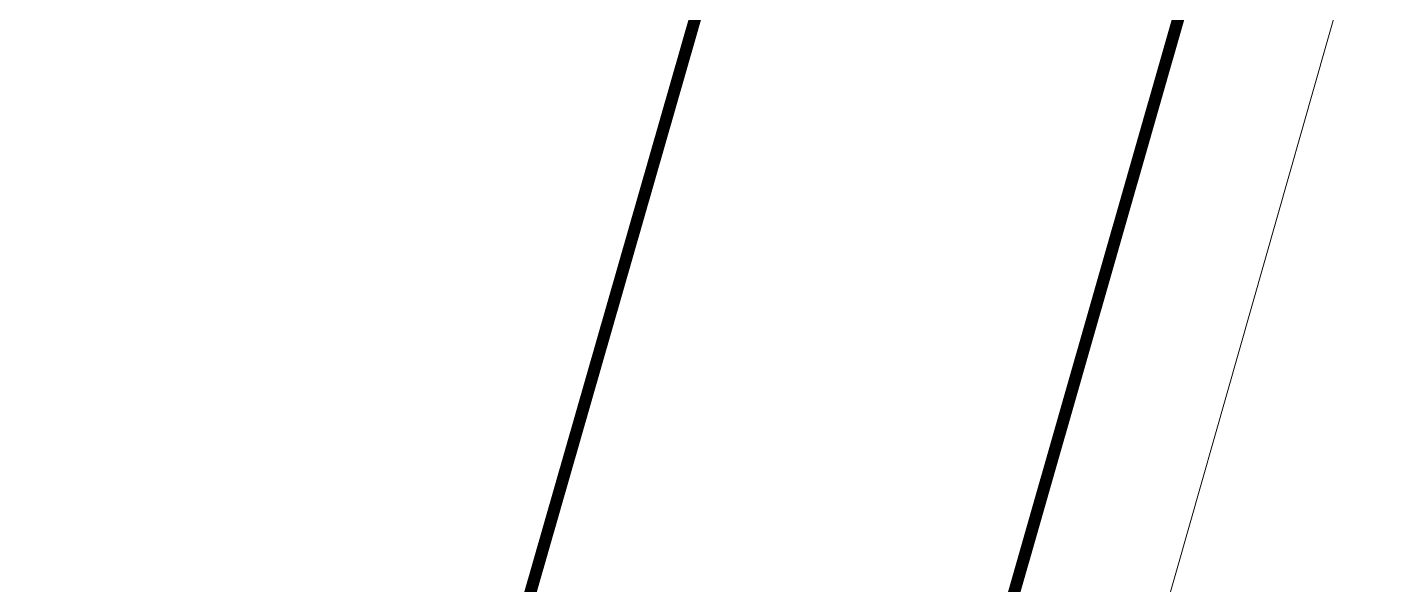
# Model space of a CAD drawing. Header units: inches. Extents: x 350994 to 353538, y 1581369 to 1583842.
# Drawn here: x 351437.49 to 351448.77, y 1583475.94 to 1583480.55 of the extents above; entities that cross this region are included whole.
import ezdxf

# ---------------------------------------------------------------- set-up
doc = ezdxf.new("R2010")
doc.units = ezdxf.units.IN
doc.header["$MEASUREMENT"] = 0
doc.linetypes.add('1', pattern=[0])
doc.layers.add('EP TF', color=5, linetype='Continuous')
doc.layers.add("ROAD'S", color=1, linetype='1')
doc.styles.get("Standard").update_dxf_attribs({"font": 'arial.ttf'})
doc.linetypes.add('SILT_FENCE', pattern='A,0.5,-0.2,["EP",Standard,S=0.1,R=0,X=-0.1,Y=-0.05],-0.2', length=0.9)

msp = doc.modelspace()

# ---------------------------------------------------------------- linework, layer by layer
at = {"layer": 'EP TF', "color": 252, "linetype": 'SILT_FENCE', "lineweight": 5, "ltscale": 6, "elevation": 98.457}
msp.add_lwpolyline([(351427.743, 1583409.247), (351437.315, 1583441.687), (351446.572, 1583474.494), (351456.325, 1583508.765), (351465.423, 1583540.536), (351484.244, 1583606.441), (351484.244, 1583606.441), (351496.869, 1583648.638)], dxfattribs=at)
at = {"layer": "ROAD'S", "lineweight": 5, "const_width": 0.1}
msp.add_lwpolyline([(351407.712, 1583771.956), (351410.312, 1583760.715), (351413.783, 1583755.262), (351418.763, 1583751.537), (351442.467, 1583741.714), (351471.404, 1583728.335), (351502.68, 1583710.36), (351506.007, 1583706.359), (351506.007, 1583702.901), (351506.007, 1583702.901), (351506.007, 1583702.901), (351478.923, 1583606.277), (351449.656, 1583503.707), (351424.224, 1583415.141), (351424.224, 1583415.141), (351421.552, 1583405.513)], dxfattribs=at)
msp.add_lwpolyline([(351493.628, 1583641.759), (351482.419, 1583604.878), (351453.336, 1583502.652), (351427.872, 1583413.69), (351425.474, 1583406.168), (351428.205, 1583404.001), (351429.519, 1583403.242), (351451.062, 1583395.474), (351528.805, 1583369.389), (351608.336, 1583343.146), (351610.303, 1583342.984), (351612.716, 1583343.499), (351612.789, 1583343.767), (351619.489, 1583361.814), (351656.418, 1583471.89), (351678.861, 1583542.98), (351678.861, 1583542.98), (351631.507, 1583568.484), (351540.827, 1583618.553), (351496.133, 1583642.258, 0.356236)], format="xyb", close=True, dxfattribs=at)

doc.saveas('drawing.dxf')
